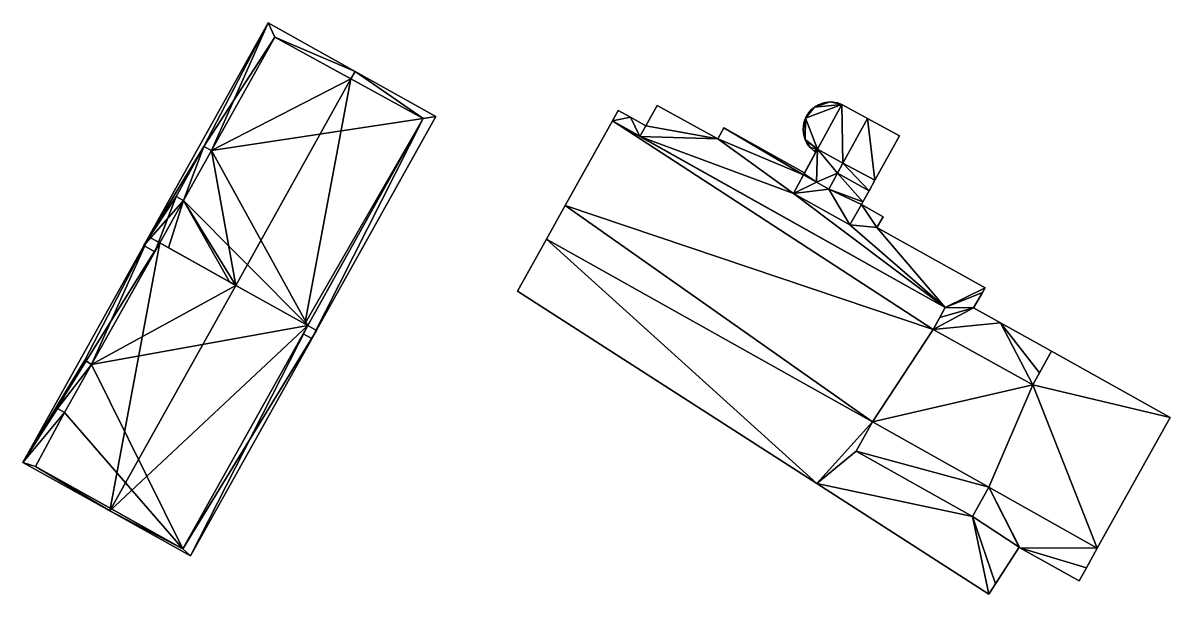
# Model space of a CAD drawing. Extents: x 2679264 to 2679716, y 1246766 to 1247183.
# Drawn here: x 2679529.2 to 2679597.6, y 1246785.1 to 1246819.2 of the extents above; entities that cross this region are included whole.
import ezdxf

# ---------------------------------------------------------------- set-up
doc = ezdxf.new("R2010")
doc.units = 0

msp = doc.modelspace()

# ---------------------------------------------------------------- linework, layer by layer
for points in [[(2679543.84, 1246819.19, 465.541), (2679539.99, 1246811.81, 465.677), (2679536.42, 1246805.9, 465.541)], [(2679543.84, 1246819.19, 465.541), (2679536.42, 1246805.9, 465.541), (2679539.99, 1246811.81, 465.677)], [(2679543.84, 1246819.19, 465.541), (2679544.24, 1246818.34, 465.986), (2679539.99, 1246811.81, 465.677)], [(2679540.46, 1246811.57, 465.984), (2679543.84, 1246819.19, 465.541), (2679539.99, 1246811.81, 465.677)], [(2679544.24, 1246818.34, 465.986), (2679543.84, 1246819.19, 465.541), (2679540.46, 1246811.57, 465.984)], [(2679543.84, 1246819.19, 465.541), (2679549.02, 1246816.29, 469.01), (2679544.24, 1246818.34, 465.986)], [(2679549.02, 1246816.29, 469.01), (2679543.84, 1246819.19, 465.541), (2679544.24, 1246818.34, 465.986)], [(2679544.24, 1246818.34, 465.986), (2679540.46, 1246811.57, 465.984), (2679539.99, 1246811.81, 465.677)], [(2679544.24, 1246818.34, 465.986), (2679548.77, 1246815.85, 469.01), (2679540.46, 1246811.57, 465.984)], [(2679544.24, 1246818.34, 465.986), (2679540.46, 1246811.57, 465.984), (2679544.24, 1246818.34, 452.289)], [(2679544.24, 1246818.34, 452.289), (2679540.46, 1246811.57, 465.984), (2679540.46, 1246811.57, 452.289)], [(2679553.09, 1246813.48, 452.289), (2679544.24, 1246818.34, 452.289), (2679540.46, 1246811.57, 452.289)], [(2679549.02, 1246816.29, 469.01), (2679548.77, 1246815.85, 469.01), (2679544.24, 1246818.34, 465.986)], [(2679548.77, 1246815.85, 469.01), (2679549.02, 1246816.29, 469.01), (2679544.24, 1246818.34, 465.986)], [(2679553.09, 1246813.48, 465.916), (2679548.77, 1246815.85, 469.01), (2679544.24, 1246818.34, 452.289)], [(2679553.09, 1246813.48, 452.289), (2679553.09, 1246813.48, 465.916), (2679544.24, 1246818.34, 452.289)], [(2679548.77, 1246815.85, 469.01), (2679544.24, 1246818.34, 465.986), (2679544.24, 1246818.34, 452.289)], [(2679553.09, 1246813.48, 465.916), (2679548.77, 1246815.85, 469.01), (2679549.02, 1246816.29, 469.01)], [(2679553.09, 1246813.48, 465.916), (2679549.02, 1246816.29, 469.01), (2679548.77, 1246815.85, 469.01)], [(2679553.09, 1246813.48, 465.916), (2679549.02, 1246816.29, 469.01), (2679553.84, 1246813.61, 465.541)], [(2679553.84, 1246813.61, 465.541), (2679549.02, 1246816.29, 469.01), (2679553.09, 1246813.48, 465.916)], [(2679541.9, 1246803.53, 469.01), (2679540.46, 1246811.57, 465.984), (2679548.77, 1246815.85, 469.01)], [(2679541.9, 1246803.53, 469.01), (2679548.77, 1246815.85, 469.01), (2679546.03, 1246801.23, 466.036)], [(2679553.09, 1246813.48, 465.916), (2679546.03, 1246801.23, 466.036), (2679548.77, 1246815.85, 469.01)], [(2679567.04, 1246814.27, 468.74), (2679570.66, 1246812.28, 468.74), (2679566.37, 1246813.05, 468.74)], [(2679567.04, 1246814.27, 468.74), (2679566.37, 1246813.05, 468.74), (2679566.37, 1246813.05, 452.126)], [(2679567.04, 1246814.27, 452.126), (2679567.04, 1246814.27, 468.74), (2679566.37, 1246813.05, 452.126)], [(2679567.04, 1246814.27, 452.126), (2679566.37, 1246813.05, 452.126), (2679570.66, 1246812.28, 452.126)], [(2679570.66, 1246812.28, 468.74), (2679567.04, 1246814.27, 468.74), (2679570.66, 1246812.28, 452.126)], [(2679567.04, 1246814.27, 468.74), (2679567.04, 1246814.27, 452.126), (2679570.66, 1246812.28, 452.126)], [(2679575.89, 1246813.5, 469.012), (2679576.43, 1246814.16, 469.012), (2679578.07, 1246814.33, 469.012)], [(2679576.61, 1246811.65, 469.012), (2679575.89, 1246813.5, 469.012), (2679578.07, 1246814.33, 469.012)], [(2679578.07, 1246814.33, 452.126), (2679576.43, 1246814.16, 452.126), (2679575.89, 1246813.5, 452.126)], [(2679578.07, 1246814.33, 452.126), (2679575.89, 1246813.5, 452.126), (2679576.61, 1246811.65, 452.126)], [(2679576.11, 1246813.87, 469.012), (2679576.43, 1246814.16, 469.012), (2679575.89, 1246813.5, 469.012)], [(2679576.43, 1246814.16, 452.126), (2679576.11, 1246813.87, 452.126), (2679575.89, 1246813.5, 452.126)], [(2679576.21, 1246813.98, 469.012), (2679576.43, 1246814.16, 469.012), (2679576.11, 1246813.87, 469.012)], [(2679576.43, 1246814.16, 452.126), (2679576.21, 1246813.98, 452.126), (2679576.11, 1246813.87, 452.126)], [(2679576.43, 1246814.16, 469.012), (2679576.21, 1246813.98, 469.012), (2679576.21, 1246813.98, 452.126)], [(2679576.43, 1246814.16, 452.126), (2679576.43, 1246814.16, 469.012), (2679576.21, 1246813.98, 452.126)], [(2679577, 1246814.43, 469.012), (2679577.37, 1246814.48, 469.012), (2679576.43, 1246814.16, 469.012)], [(2679576.43, 1246814.16, 469.012), (2679577.37, 1246814.48, 469.012), (2679578.07, 1246814.33, 469.012)], [(2679578.07, 1246814.33, 452.126), (2679577.37, 1246814.48, 452.126), (2679576.43, 1246814.16, 452.126)], [(2679577.37, 1246814.48, 452.126), (2679577, 1246814.43, 452.126), (2679576.43, 1246814.16, 452.126)], [(2679576.68, 1246814.31, 469.012), (2679577, 1246814.43, 469.012), (2679576.43, 1246814.16, 469.012)], [(2679577, 1246814.43, 452.126), (2679576.68, 1246814.31, 452.126), (2679576.43, 1246814.16, 452.126)], [(2679576.68, 1246814.31, 469.012), (2679576.43, 1246814.16, 469.012), (2679576.43, 1246814.16, 452.126)], [(2679576.68, 1246814.31, 452.126), (2679576.68, 1246814.31, 469.012), (2679576.43, 1246814.16, 452.126)], [(2679578.13, 1246810.83, 469.012), (2679576.61, 1246811.65, 469.012), (2679578.07, 1246814.33, 469.012)], [(2679578.13, 1246810.83, 452.126), (2679578.07, 1246814.33, 452.126), (2679576.61, 1246811.65, 452.126)], [(2679576.94, 1246814.41, 469.012), (2679577, 1246814.43, 469.012), (2679576.68, 1246814.31, 469.012)], [(2679577, 1246814.43, 452.126), (2679576.94, 1246814.41, 452.126), (2679576.68, 1246814.31, 452.126)], [(2679576.94, 1246814.41, 469.012), (2679576.68, 1246814.31, 469.012), (2679576.68, 1246814.31, 452.126)], [(2679576.94, 1246814.41, 452.126), (2679576.94, 1246814.41, 469.012), (2679576.68, 1246814.31, 452.126)], [(2679577, 1246814.43, 469.012), (2679576.94, 1246814.41, 469.012), (2679576.94, 1246814.41, 452.126)], [(2679577, 1246814.43, 452.126), (2679577, 1246814.43, 469.012), (2679576.94, 1246814.41, 452.126)], [(2679577.09, 1246814.45, 469.012), (2679577.37, 1246814.48, 469.012), (2679577, 1246814.43, 469.012)], [(2679577.37, 1246814.48, 452.126), (2679577.09, 1246814.45, 452.126), (2679577, 1246814.43, 452.126)], [(2679577.09, 1246814.45, 469.012), (2679577, 1246814.43, 469.012), (2679577, 1246814.43, 452.126)], [(2679577.09, 1246814.45, 452.126), (2679577.09, 1246814.45, 469.012), (2679577, 1246814.43, 452.126)], [(2679577.37, 1246814.48, 469.012), (2679577.09, 1246814.45, 469.012), (2679577.09, 1246814.45, 452.126)], [(2679577.37, 1246814.48, 452.126), (2679577.37, 1246814.48, 469.012), (2679577.09, 1246814.45, 452.126)], [(2679577.37, 1246814.48, 469.012), (2679577.52, 1246814.47, 469.012), (2679577.8, 1246814.43, 469.012)], [(2679578.07, 1246814.33, 469.012), (2679577.37, 1246814.48, 469.012), (2679577.8, 1246814.43, 469.012)], [(2679577.52, 1246814.47, 469.012), (2679577.37, 1246814.48, 469.012), (2679577.37, 1246814.48, 452.126)], [(2679577.52, 1246814.47, 452.126), (2679577.52, 1246814.47, 469.012), (2679577.37, 1246814.48, 452.126)], [(2679578.07, 1246814.33, 452.126), (2679577.8, 1246814.43, 452.126), (2679577.37, 1246814.48, 452.126)], [(2679577.8, 1246814.43, 452.126), (2679577.52, 1246814.47, 452.126), (2679577.37, 1246814.48, 452.126)], [(2679577.8, 1246814.43, 469.012), (2679577.52, 1246814.47, 469.012), (2679577.52, 1246814.47, 452.126)], [(2679577.8, 1246814.43, 452.126), (2679577.8, 1246814.43, 469.012), (2679577.52, 1246814.47, 452.126)], [(2679578.07, 1246814.33, 469.012), (2679577.8, 1246814.43, 469.012), (2679577.8, 1246814.43, 452.126)], [(2679578.07, 1246814.33, 452.126), (2679578.07, 1246814.33, 469.012), (2679577.8, 1246814.43, 452.126)], [(2679579.59, 1246813.49, 469.012), (2679578.13, 1246810.83, 469.012), (2679578.07, 1246814.33, 469.012)], [(2679579.59, 1246813.49, 469.012), (2679578.07, 1246814.33, 469.012), (2679578.07, 1246814.33, 452.126)], [(2679579.59, 1246813.49, 452.126), (2679579.59, 1246813.49, 469.012), (2679578.07, 1246814.33, 452.126)], [(2679578.13, 1246810.83, 452.126), (2679579.59, 1246813.49, 452.126), (2679578.07, 1246814.33, 452.126)], [(2679553.09, 1246813.48, 452.289), (2679540.46, 1246811.57, 452.289), (2679546.19, 1246801.14, 452.289)], [(2679546.44, 1246800.36, 465.541), (2679545.92, 1246800.64, 465.917), (2679553.09, 1246813.48, 465.916)], [(2679545.92, 1246800.64, 465.917), (2679546.44, 1246800.36, 465.541), (2679553.09, 1246813.48, 465.916)], [(2679546.03, 1246801.23, 466.036), (2679553.09, 1246813.48, 465.916), (2679546.19, 1246801.14, 465.917)], [(2679546.19, 1246801.14, 452.289), (2679546.19, 1246801.14, 465.917), (2679553.09, 1246813.48, 465.916)], [(2679553.09, 1246813.48, 452.289), (2679546.19, 1246801.14, 452.289), (2679553.09, 1246813.48, 465.916)], [(2679546.44, 1246800.36, 465.541), (2679553.09, 1246813.48, 465.916), (2679553.84, 1246813.61, 465.541)], [(2679546.44, 1246800.36, 465.541), (2679553.84, 1246813.61, 465.541), (2679553.09, 1246813.48, 465.916)], [(2679561.56, 1246808.29, 471.598), (2679564.37, 1246813.35, 471.598), (2679583.51, 1246800.89, 471.598)], [(2679564.37, 1246813.35, 471.598), (2679561.56, 1246808.29, 471.598), (2679561.56, 1246808.29, 452.126)], [(2679564.37, 1246813.35, 452.126), (2679564.37, 1246813.35, 471.598), (2679561.56, 1246808.29, 452.126)], [(2679583.51, 1246800.89, 452.126), (2679564.37, 1246813.35, 452.126), (2679561.56, 1246808.29, 452.126)], [(2679564.72, 1246813.97, 468.74), (2679565.45, 1246813.57, 468.74), (2679564.37, 1246813.35, 468.74)], [(2679564.72, 1246813.97, 468.74), (2679564.37, 1246813.35, 468.74), (2679564.37, 1246813.35, 452.126)], [(2679564.72, 1246813.97, 452.126), (2679564.72, 1246813.97, 468.74), (2679564.37, 1246813.35, 452.126)], [(2679565.45, 1246813.57, 452.126), (2679564.72, 1246813.97, 452.126), (2679564.37, 1246813.35, 452.126)], [(2679564.37, 1246813.35, 468.74), (2679565.45, 1246813.57, 468.74), (2679566.02, 1246812.42, 468.74)], [(2679565.45, 1246813.57, 452.126), (2679564.37, 1246813.35, 452.126), (2679566.02, 1246812.42, 452.126)], [(2679564.37, 1246813.35, 471.598), (2679584.24, 1246802.2, 471.598), (2679583.51, 1246800.89, 471.598)], [(2679584.24, 1246802.2, 468.739), (2679584.24, 1246802.2, 471.598), (2679564.37, 1246813.35, 471.598)], [(2679564.37, 1246813.35, 468.74), (2679584.24, 1246802.2, 468.739), (2679564.37, 1246813.35, 471.598)], [(2679583.51, 1246800.89, 452.126), (2679584.24, 1246802.2, 452.126), (2679564.37, 1246813.35, 452.126)], [(2679565.45, 1246813.57, 468.74), (2679564.72, 1246813.97, 468.74), (2679564.72, 1246813.97, 452.126)], [(2679565.45, 1246813.57, 452.126), (2679565.45, 1246813.57, 468.74), (2679564.72, 1246813.97, 452.126)], [(2679565.45, 1246813.57, 468.74), (2679566.37, 1246813.05, 468.74), (2679566.02, 1246812.42, 468.74)], [(2679566.37, 1246813.05, 468.74), (2679565.45, 1246813.57, 468.74), (2679565.45, 1246813.57, 452.126)], [(2679566.37, 1246813.05, 452.126), (2679566.37, 1246813.05, 468.74), (2679565.45, 1246813.57, 452.126)], [(2679566.37, 1246813.05, 452.126), (2679565.45, 1246813.57, 452.126), (2679566.02, 1246812.42, 452.126)], [(2679575.79, 1246813.17, 469.012), (2679575.89, 1246813.5, 469.012), (2679575.75, 1246812.79, 469.012)], [(2679575.75, 1246812.79, 469.012), (2679575.89, 1246813.5, 469.012), (2679575.87, 1246812.23, 469.012)], [(2679575.89, 1246813.5, 452.126), (2679575.79, 1246813.17, 452.126), (2679575.75, 1246812.79, 452.126)], [(2679575.89, 1246813.5, 452.126), (2679575.75, 1246812.79, 452.126), (2679575.87, 1246812.23, 452.126)], [(2679575.8, 1246813.22, 469.012), (2679575.89, 1246813.5, 469.012), (2679575.79, 1246813.17, 469.012)], [(2679575.89, 1246813.5, 452.126), (2679575.8, 1246813.22, 452.126), (2679575.79, 1246813.17, 452.126)], [(2679575.89, 1246813.5, 469.012), (2679575.8, 1246813.22, 469.012), (2679575.8, 1246813.22, 452.126)], [(2679575.89, 1246813.5, 452.126), (2679575.89, 1246813.5, 469.012), (2679575.8, 1246813.22, 452.126)], [(2679575.87, 1246812.23, 469.012), (2679575.89, 1246813.5, 469.012), (2679576.61, 1246811.65, 469.012)], [(2679575.89, 1246813.5, 452.126), (2679575.87, 1246812.23, 452.126), (2679576.61, 1246811.65, 452.126)], [(2679575.95, 1246813.63, 469.012), (2679576.11, 1246813.87, 469.012), (2679575.89, 1246813.5, 469.012)], [(2679576.11, 1246813.87, 452.126), (2679575.95, 1246813.63, 452.126), (2679575.89, 1246813.5, 452.126)], [(2679575.95, 1246813.63, 469.012), (2679575.89, 1246813.5, 469.012), (2679575.89, 1246813.5, 452.126)], [(2679575.95, 1246813.63, 452.126), (2679575.95, 1246813.63, 469.012), (2679575.89, 1246813.5, 452.126)], [(2679576.11, 1246813.87, 469.012), (2679575.95, 1246813.63, 469.012), (2679575.95, 1246813.63, 452.126)], [(2679576.11, 1246813.87, 452.126), (2679576.11, 1246813.87, 469.012), (2679575.95, 1246813.63, 452.126)], [(2679576.21, 1246813.98, 469.012), (2679576.11, 1246813.87, 469.012), (2679576.11, 1246813.87, 452.126)], [(2679576.21, 1246813.98, 452.126), (2679576.21, 1246813.98, 469.012), (2679576.11, 1246813.87, 452.126)], [(2679578.13, 1246810.83, 469.012), (2679579.59, 1246813.49, 469.012), (2679580.03, 1246809.8, 469.012)], [(2679579.59, 1246813.49, 452.126), (2679578.13, 1246810.83, 452.126), (2679580.03, 1246809.8, 452.126)], [(2679579.59, 1246813.49, 469.012), (2679581.5, 1246812.45, 469.012), (2679580.03, 1246809.8, 469.012)], [(2679581.5, 1246812.45, 469.012), (2679579.59, 1246813.49, 469.012), (2679581.5, 1246812.45, 452.126)], [(2679579.59, 1246813.49, 469.012), (2679579.59, 1246813.49, 452.126), (2679581.5, 1246812.45, 452.126)], [(2679579.59, 1246813.49, 452.126), (2679580.03, 1246809.8, 452.126), (2679581.5, 1246812.45, 452.126)], [(2679566.37, 1246813.05, 468.74), (2679570.66, 1246812.28, 468.74), (2679566.02, 1246812.42, 468.74)], [(2679566.37, 1246813.05, 452.126), (2679566.02, 1246812.42, 452.126), (2679570.66, 1246812.28, 452.126)], [(2679571.02, 1246812.94, 468.74), (2679575.78, 1246810.13, 468.74), (2679570.66, 1246812.28, 468.74)], [(2679571.02, 1246812.94, 468.74), (2679570.66, 1246812.28, 468.74), (2679570.66, 1246812.28, 452.126)], [(2679571.02, 1246812.94, 452.126), (2679571.02, 1246812.94, 468.74), (2679570.66, 1246812.28, 452.126)], [(2679575.78, 1246810.13, 452.126), (2679571.02, 1246812.94, 452.126), (2679570.66, 1246812.28, 452.126)], [(2679575.84, 1246810.24, 468.74), (2679575.78, 1246810.13, 468.74), (2679571.02, 1246812.94, 468.74)], [(2679575.84, 1246810.24, 468.74), (2679571.02, 1246812.94, 468.74), (2679571.02, 1246812.94, 452.126)], [(2679575.84, 1246810.24, 452.126), (2679575.84, 1246810.24, 468.74), (2679571.02, 1246812.94, 452.126)], [(2679575.78, 1246810.13, 452.126), (2679575.84, 1246810.24, 452.126), (2679571.02, 1246812.94, 452.126)], [(2679575.77, 1246813.08, 469.012), (2679575.79, 1246813.17, 469.012), (2679575.75, 1246812.79, 469.012)], [(2679575.79, 1246813.17, 452.126), (2679575.77, 1246813.08, 452.126), (2679575.75, 1246812.79, 452.126)], [(2679575.77, 1246813.08, 469.012), (2679575.75, 1246812.79, 469.012), (2679575.75, 1246812.79, 452.126)], [(2679575.77, 1246813.08, 452.126), (2679575.77, 1246813.08, 469.012), (2679575.75, 1246812.79, 452.126)], [(2679575.79, 1246812.51, 469.012), (2679575.75, 1246812.79, 469.012), (2679575.87, 1246812.23, 469.012)], [(2679575.75, 1246812.79, 469.012), (2679575.79, 1246812.51, 469.012), (2679575.79, 1246812.51, 452.126)], [(2679575.75, 1246812.79, 452.126), (2679575.75, 1246812.79, 469.012), (2679575.79, 1246812.51, 452.126)], [(2679575.75, 1246812.79, 452.126), (2679575.79, 1246812.51, 452.126), (2679575.87, 1246812.23, 452.126)], [(2679575.79, 1246813.17, 469.012), (2679575.77, 1246813.08, 469.012), (2679575.77, 1246813.08, 452.126)], [(2679575.79, 1246813.17, 452.126), (2679575.79, 1246813.17, 469.012), (2679575.77, 1246813.08, 452.126)], [(2679575.8, 1246813.22, 469.012), (2679575.79, 1246813.17, 469.012), (2679575.79, 1246813.17, 452.126)], [(2679575.8, 1246813.22, 452.126), (2679575.8, 1246813.22, 469.012), (2679575.79, 1246813.17, 452.126)], [(2679570.66, 1246812.28, 468.74), (2679575.18, 1246809.01, 468.74), (2679566.02, 1246812.42, 468.74)], [(2679566.02, 1246812.42, 468.74), (2679575.18, 1246809.01, 468.74), (2679584.24, 1246802.2, 468.739)], [(2679566.02, 1246812.42, 452.126), (2679584.24, 1246802.2, 452.126), (2679575.18, 1246809.01, 452.126)], [(2679566.02, 1246812.42, 452.126), (2679575.18, 1246809.01, 452.126), (2679570.66, 1246812.28, 452.126)], [(2679575.78, 1246810.13, 468.74), (2679575.18, 1246809.01, 468.74), (2679570.66, 1246812.28, 468.74)], [(2679575.18, 1246809.01, 452.126), (2679575.78, 1246810.13, 452.126), (2679570.66, 1246812.28, 452.126)], [(2679575.79, 1246812.51, 469.012), (2679575.87, 1246812.23, 469.012), (2679575.87, 1246812.23, 452.126)], [(2679575.79, 1246812.51, 452.126), (2679575.79, 1246812.51, 469.012), (2679575.87, 1246812.23, 452.126)], [(2679575.89, 1246812.19, 469.012), (2679575.87, 1246812.23, 469.012), (2679576.61, 1246811.65, 469.012)], [(2679575.87, 1246812.23, 469.012), (2679575.89, 1246812.19, 469.012), (2679575.89, 1246812.19, 452.126)], [(2679575.87, 1246812.23, 452.126), (2679575.87, 1246812.23, 469.012), (2679575.89, 1246812.19, 452.126)], [(2679575.87, 1246812.23, 452.126), (2679575.89, 1246812.19, 452.126), (2679576.61, 1246811.65, 452.126)], [(2679575.93, 1246812.1, 469.012), (2679575.89, 1246812.19, 469.012), (2679576, 1246811.98, 469.012)], [(2679576, 1246811.98, 469.012), (2679575.89, 1246812.19, 469.012), (2679576.18, 1246811.75, 469.012)], [(2679576.18, 1246811.75, 469.012), (2679575.89, 1246812.19, 469.012), (2679576.61, 1246811.65, 469.012)], [(2679575.89, 1246812.19, 469.012), (2679575.93, 1246812.1, 469.012), (2679575.93, 1246812.1, 452.126)], [(2679575.89, 1246812.19, 452.126), (2679575.89, 1246812.19, 469.012), (2679575.93, 1246812.1, 452.126)], [(2679575.89, 1246812.19, 452.126), (2679575.93, 1246812.1, 452.126), (2679576, 1246811.98, 452.126)], [(2679575.89, 1246812.19, 452.126), (2679576, 1246811.98, 452.126), (2679576.18, 1246811.75, 452.126)], [(2679575.89, 1246812.19, 452.126), (2679576.18, 1246811.75, 452.126), (2679576.61, 1246811.65, 452.126)], [(2679575.93, 1246812.1, 469.012), (2679576, 1246811.98, 469.012), (2679576, 1246811.98, 452.126)], [(2679575.93, 1246812.1, 452.126), (2679575.93, 1246812.1, 469.012), (2679576, 1246811.98, 452.126)], [(2679576, 1246811.98, 469.012), (2679576.18, 1246811.75, 469.012), (2679576.18, 1246811.75, 452.126)], [(2679576, 1246811.98, 452.126), (2679576, 1246811.98, 469.012), (2679576.18, 1246811.75, 452.126)], [(2679580.03, 1246809.8, 469.012), (2679581.5, 1246812.45, 469.012), (2679581.5, 1246812.45, 452.126)], [(2679580.03, 1246809.8, 452.126), (2679580.03, 1246809.8, 469.012), (2679581.5, 1246812.45, 452.126)], [(2679539.99, 1246811.81, 465.677), (2679538.35, 1246808.84, 465.687), (2679536.42, 1246805.9, 465.541)], [(2679539.99, 1246811.81, 465.677), (2679536.42, 1246805.9, 465.541), (2679538.35, 1246808.84, 465.687)], [(2679538.35, 1246808.84, 465.687), (2679539.99, 1246811.81, 465.677), (2679538.79, 1246808.6, 465.981)], [(2679539.99, 1246811.81, 465.677), (2679538.35, 1246808.84, 465.687), (2679538.35, 1246808.84, 452.289)], [(2679539.99, 1246811.81, 452.289), (2679539.99, 1246811.81, 465.677), (2679538.35, 1246808.84, 452.289)], [(2679539.99, 1246811.81, 452.289), (2679538.35, 1246808.84, 452.289), (2679538.79, 1246808.6, 452.289)], [(2679540.46, 1246811.57, 465.984), (2679538.79, 1246808.6, 465.981), (2679539.99, 1246811.81, 465.677)], [(2679540.46, 1246811.57, 452.289), (2679539.99, 1246811.81, 452.289), (2679538.79, 1246808.6, 452.289)], [(2679538.79, 1246808.6, 465.981), (2679540.46, 1246811.57, 465.984), (2679541.9, 1246803.53, 469.01)], [(2679540.46, 1246811.57, 452.289), (2679538.79, 1246808.6, 452.289), (2679546.19, 1246801.14, 452.289)], [(2679540.46, 1246811.57, 465.984), (2679539.99, 1246811.81, 465.677), (2679540.46, 1246811.57, 452.289)], [(2679540.46, 1246811.57, 452.289), (2679539.99, 1246811.81, 465.677), (2679539.99, 1246811.81, 452.289)], [(2679575.81, 1246810.19, 471.053), (2679576.61, 1246811.65, 471.053), (2679576.56, 1246809.69, 471.053)], [(2679576.5, 1246811.46, 469.012), (2679576.61, 1246811.65, 471.053), (2679575.81, 1246810.19, 471.053)], [(2679576.61, 1246811.65, 452.126), (2679575.81, 1246810.19, 452.126), (2679576.56, 1246809.69, 452.126)], [(2679575.84, 1246810.24, 468.74), (2679576.5, 1246811.46, 469.012), (2679575.81, 1246810.19, 471.053)], [(2679575.84, 1246810.24, 468.74), (2679576.5, 1246811.46, 452.126), (2679576.5, 1246811.46, 469.012)], [(2679575.84, 1246810.24, 468.74), (2679575.84, 1246810.24, 452.126), (2679576.5, 1246811.46, 452.126)], [(2679576.39, 1246811.55, 469.012), (2679576.18, 1246811.75, 469.012), (2679576.61, 1246811.65, 469.012)], [(2679576.18, 1246811.75, 469.012), (2679576.39, 1246811.55, 469.012), (2679576.39, 1246811.55, 452.126)], [(2679576.18, 1246811.75, 452.126), (2679576.18, 1246811.75, 469.012), (2679576.39, 1246811.55, 452.126)], [(2679576.18, 1246811.75, 452.126), (2679576.39, 1246811.55, 452.126), (2679576.61, 1246811.65, 452.126)], [(2679576.44, 1246811.51, 469.012), (2679576.39, 1246811.55, 469.012), (2679576.61, 1246811.65, 469.012)], [(2679576.39, 1246811.55, 452.126), (2679576.44, 1246811.51, 452.126), (2679576.61, 1246811.65, 452.126)], [(2679576.39, 1246811.55, 469.012), (2679576.44, 1246811.51, 469.012), (2679576.44, 1246811.51, 452.126)], [(2679576.39, 1246811.55, 452.126), (2679576.39, 1246811.55, 469.012), (2679576.44, 1246811.51, 452.126)], [(2679576.5, 1246811.46, 469.012), (2679576.44, 1246811.51, 469.012), (2679576.61, 1246811.65, 469.012)], [(2679576.44, 1246811.51, 452.126), (2679576.5, 1246811.46, 452.126), (2679576.61, 1246811.65, 452.126)], [(2679576.44, 1246811.51, 469.012), (2679576.5, 1246811.46, 469.012), (2679576.5, 1246811.46, 452.126)], [(2679576.44, 1246811.51, 452.126), (2679576.44, 1246811.51, 469.012), (2679576.5, 1246811.46, 452.126)], [(2679576.5, 1246811.46, 469.012), (2679576.61, 1246811.65, 469.012), (2679576.61, 1246811.65, 471.053)], [(2679576.56, 1246809.69, 471.053), (2679576.61, 1246811.65, 471.053), (2679577.8, 1246810.22, 471.053)], [(2679576.61, 1246811.65, 452.126), (2679576.56, 1246809.69, 452.126), (2679577.8, 1246810.22, 452.126)], [(2679577.8, 1246810.22, 471.053), (2679576.61, 1246811.65, 471.053), (2679578.13, 1246810.83, 471.053)], [(2679578.13, 1246810.83, 469.012), (2679578.13, 1246810.83, 471.053), (2679576.61, 1246811.65, 471.053)], [(2679576.61, 1246811.65, 469.012), (2679578.13, 1246810.83, 469.012), (2679576.61, 1246811.65, 471.053)], [(2679578.13, 1246810.83, 452.126), (2679576.61, 1246811.65, 452.126), (2679577.8, 1246810.22, 452.126)], [(2679577.8, 1246810.22, 471.053), (2679578.13, 1246810.83, 471.053), (2679579.69, 1246809.18, 471.053)], [(2679579.69, 1246809.18, 452.126), (2679578.13, 1246810.83, 452.126), (2679577.8, 1246810.22, 452.126)], [(2679578.13, 1246810.83, 471.053), (2679580.03, 1246809.8, 471.053), (2679579.69, 1246809.18, 471.053)], [(2679580.03, 1246809.8, 469.012), (2679580.03, 1246809.8, 471.053), (2679578.13, 1246810.83, 471.053)], [(2679578.13, 1246810.83, 469.012), (2679580.03, 1246809.8, 469.012), (2679578.13, 1246810.83, 471.053)], [(2679579.69, 1246809.18, 452.126), (2679580.03, 1246809.8, 452.126), (2679578.13, 1246810.83, 452.126)], [(2679575.78, 1246810.13, 471.053), (2679576.56, 1246809.69, 471.053), (2679575.18, 1246809.01, 471.053)], [(2679575.78, 1246810.13, 468.74), (2679575.78, 1246810.13, 471.053), (2679575.18, 1246809.01, 471.053)], [(2679575.18, 1246809.01, 468.74), (2679575.78, 1246810.13, 468.74), (2679575.18, 1246809.01, 471.053)], [(2679576.56, 1246809.69, 452.126), (2679575.78, 1246810.13, 452.126), (2679575.18, 1246809.01, 452.126)], [(2679575.78, 1246810.13, 471.053), (2679575.81, 1246810.19, 471.053), (2679576.56, 1246809.69, 471.053)], [(2679575.81, 1246810.19, 468.74), (2679575.81, 1246810.19, 471.053), (2679575.78, 1246810.13, 471.053)], [(2679575.78, 1246810.13, 468.74), (2679575.81, 1246810.19, 468.74), (2679575.78, 1246810.13, 471.053)], [(2679575.81, 1246810.19, 452.126), (2679575.78, 1246810.13, 452.126), (2679576.56, 1246809.69, 452.126)], [(2679575.84, 1246810.24, 468.74), (2679575.81, 1246810.19, 471.053), (2679575.81, 1246810.19, 468.74)], [(2679577.28, 1246809.28, 471.053), (2679576.56, 1246809.69, 471.053), (2679577.8, 1246810.22, 471.053)], [(2679576.56, 1246809.69, 452.126), (2679577.28, 1246809.28, 452.126), (2679577.8, 1246810.22, 452.126)], [(2679577.28, 1246809.28, 471.053), (2679577.8, 1246810.22, 471.053), (2679579.32, 1246808.52, 471.053)], [(2679579.32, 1246808.52, 452.126), (2679577.8, 1246810.22, 452.126), (2679577.28, 1246809.28, 452.126)], [(2679579.32, 1246808.52, 471.053), (2679577.8, 1246810.22, 471.053), (2679579.69, 1246809.18, 471.053)], [(2679579.32, 1246808.52, 452.126), (2679579.69, 1246809.18, 452.126), (2679577.8, 1246810.22, 452.126)], [(2679576.56, 1246809.69, 471.053), (2679577.28, 1246809.28, 471.053), (2679575.18, 1246809.01, 471.053)], [(2679577.28, 1246809.28, 452.126), (2679576.56, 1246809.69, 452.126), (2679575.18, 1246809.01, 452.126)], [(2679575.18, 1246809.01, 471.053), (2679577.28, 1246809.28, 471.053), (2679578.55, 1246807.14, 471.053)], [(2679577.28, 1246809.28, 452.126), (2679575.18, 1246809.01, 452.126), (2679578.55, 1246807.14, 452.126)], [(2679578.55, 1246807.14, 471.053), (2679577.28, 1246809.28, 471.053), (2679579.23, 1246808.36, 471.053)], [(2679579.23, 1246808.36, 471.053), (2679577.28, 1246809.28, 471.053), (2679579.32, 1246808.52, 471.053)], [(2679579.23, 1246808.36, 452.126), (2679579.32, 1246808.52, 452.126), (2679577.28, 1246809.28, 452.126)], [(2679579.23, 1246808.36, 452.126), (2679577.28, 1246809.28, 452.126), (2679578.55, 1246807.14, 452.126)], [(2679579.69, 1246809.18, 471.053), (2679580.03, 1246809.8, 471.053), (2679580.03, 1246809.8, 452.126)], [(2679579.69, 1246809.18, 452.126), (2679579.69, 1246809.18, 471.053), (2679580.03, 1246809.8, 452.126)], [(2679538.35, 1246808.84, 465.687), (2679537.07, 1246805.54, 465.977), (2679536.42, 1246805.9, 465.541)], [(2679538.35, 1246808.84, 465.687), (2679536.42, 1246805.9, 465.541), (2679538.79, 1246808.6, 465.981)], [(2679536.42, 1246805.9, 465.541), (2679537.07, 1246805.54, 465.977), (2679538.79, 1246808.6, 465.981)], [(2679538.35, 1246808.84, 465.687), (2679538.79, 1246808.6, 465.981), (2679537.07, 1246805.54, 465.977)], [(2679538.79, 1246808.6, 465.981), (2679537.89, 1246805.77, 466.327), (2679537.37, 1246806.06, 465.978)], [(2679538.79, 1246808.6, 452.289), (2679538.79, 1246808.6, 465.981), (2679537.37, 1246806.06, 465.978)], [(2679537.37, 1246806.06, 452.289), (2679538.79, 1246808.6, 452.289), (2679537.37, 1246806.06, 465.978)], [(2679538.79, 1246808.6, 452.289), (2679537.37, 1246806.06, 452.289), (2679546.19, 1246801.14, 452.289)], [(2679537.89, 1246805.77, 466.327), (2679538.79, 1246808.6, 465.981), (2679541.52, 1246803.75, 468.754)], [(2679538.35, 1246808.84, 465.687), (2679538.79, 1246808.6, 465.981), (2679538.79, 1246808.6, 452.289)], [(2679538.35, 1246808.84, 452.289), (2679538.35, 1246808.84, 465.687), (2679538.79, 1246808.6, 452.289)], [(2679538.79, 1246808.6, 465.981), (2679541.9, 1246803.53, 469.01), (2679541.52, 1246803.75, 468.754)], [(2679575.18, 1246809.01, 468.74), (2679578.55, 1246807.14, 468.74), (2679584.24, 1246802.2, 468.739)], [(2679584.24, 1246802.2, 452.126), (2679578.55, 1246807.14, 452.126), (2679575.18, 1246809.01, 452.126)], [(2679575.18, 1246809.01, 468.74), (2679575.18, 1246809.01, 471.053), (2679578.55, 1246807.14, 471.053)], [(2679578.55, 1246807.14, 468.74), (2679575.18, 1246809.01, 468.74), (2679578.55, 1246807.14, 471.053)], [(2679579.32, 1246808.52, 471.053), (2679579.69, 1246809.18, 471.053), (2679579.69, 1246809.18, 452.126)], [(2679579.32, 1246808.52, 452.126), (2679579.32, 1246808.52, 471.053), (2679579.69, 1246809.18, 452.126)], [(2679560.44, 1246806.29, 471.598), (2679561.56, 1246808.29, 471.598), (2679579.89, 1246795.38, 471.598)], [(2679561.56, 1246808.29, 471.598), (2679560.44, 1246806.29, 471.598), (2679560.44, 1246806.29, 452.126)], [(2679561.56, 1246808.29, 452.126), (2679561.56, 1246808.29, 471.598), (2679560.44, 1246806.29, 452.126)], [(2679561.56, 1246808.29, 452.126), (2679560.44, 1246806.29, 452.126), (2679579.89, 1246795.38, 452.126)], [(2679579.89, 1246795.38, 471.598), (2679561.56, 1246808.29, 471.598), (2679583.51, 1246800.89, 471.598)], [(2679583.51, 1246800.89, 452.126), (2679561.56, 1246808.29, 452.126), (2679579.89, 1246795.38, 452.126)], [(2679579.23, 1246808.36, 468.74), (2679580.16, 1246806.98, 468.74), (2679578.55, 1246807.14, 468.74)], [(2679580.16, 1246806.98, 452.126), (2679579.23, 1246808.36, 452.126), (2679578.55, 1246807.14, 452.126)], [(2679578.55, 1246807.14, 468.74), (2679578.55, 1246807.14, 471.053), (2679579.23, 1246808.36, 471.053)], [(2679579.23, 1246808.36, 468.74), (2679578.55, 1246807.14, 468.74), (2679579.23, 1246808.36, 471.053)], [(2679579.23, 1246808.36, 471.053), (2679579.32, 1246808.52, 471.053), (2679579.32, 1246808.52, 452.126)], [(2679579.23, 1246808.36, 452.126), (2679579.23, 1246808.36, 471.053), (2679579.32, 1246808.52, 452.126)], [(2679580.53, 1246807.62, 468.74), (2679580.16, 1246806.98, 468.74), (2679579.23, 1246808.36, 468.74)], [(2679580.53, 1246807.62, 468.74), (2679579.23, 1246808.36, 468.74), (2679579.23, 1246808.36, 452.126)], [(2679580.53, 1246807.62, 452.126), (2679580.53, 1246807.62, 468.74), (2679579.23, 1246808.36, 452.126)], [(2679580.16, 1246806.98, 452.126), (2679580.53, 1246807.62, 452.126), (2679579.23, 1246808.36, 452.126)], [(2679580.16, 1246806.98, 468.74), (2679580.53, 1246807.62, 468.74), (2679580.53, 1246807.62, 452.126)], [(2679580.16, 1246806.98, 452.126), (2679580.16, 1246806.98, 468.74), (2679580.53, 1246807.62, 452.126)], [(2679578.55, 1246807.14, 468.74), (2679580.16, 1246806.98, 468.74), (2679584.24, 1246802.2, 468.739)], [(2679584.24, 1246802.2, 452.126), (2679580.16, 1246806.98, 452.126), (2679578.55, 1246807.14, 452.126)], [(2679580.16, 1246806.98, 468.74), (2679586.62, 1246803.39, 468.739), (2679584.24, 1246802.2, 468.739)], [(2679586.62, 1246803.39, 468.739), (2679580.16, 1246806.98, 468.74), (2679580.16, 1246806.98, 452.126)], [(2679586.62, 1246803.39, 452.126), (2679586.62, 1246803.39, 468.739), (2679580.16, 1246806.98, 452.126)], [(2679584.24, 1246802.2, 452.126), (2679586.62, 1246803.39, 452.126), (2679580.16, 1246806.98, 452.126)], [(2679537.37, 1246806.06, 468.156), (2679529.2, 1246792.97, 467.719), (2679536.71, 1246806.43, 467.719)], [(2679536.71, 1246806.43, 467.719), (2679529.2, 1246792.97, 467.719), (2679532.89, 1246799.07, 467.863)], [(2679534.38, 1246790.07, 471.189), (2679529.2, 1246792.97, 467.719), (2679537.37, 1246806.06, 468.156)], [(2679533.3, 1246798.81, 468.148), (2679536.71, 1246806.43, 467.719), (2679532.89, 1246799.07, 467.863)], [(2679537.37, 1246806.06, 468.156), (2679536.71, 1246806.43, 467.719), (2679533.3, 1246798.81, 468.148)], [(2679537.07, 1246805.54, 465.977), (2679537.37, 1246806.06, 468.156), (2679533.3, 1246798.81, 468.148)], [(2679541.9, 1246803.53, 452.289), (2679537.37, 1246806.06, 452.289), (2679533.3, 1246798.81, 452.289)], [(2679541.9, 1246803.53, 471.189), (2679534.38, 1246790.07, 471.189), (2679537.37, 1246806.06, 468.156)], [(2679537.07, 1246805.54, 465.977), (2679537.37, 1246806.06, 465.978), (2679537.37, 1246806.06, 468.156)], [(2679537.07, 1246805.54, 465.977), (2679537.37, 1246806.06, 452.289), (2679537.37, 1246806.06, 465.978)], [(2679537.07, 1246805.54, 465.977), (2679537.07, 1246805.54, 452.289), (2679537.37, 1246806.06, 452.289)], [(2679541.52, 1246803.75, 468.754), (2679541.9, 1246803.53, 471.189), (2679537.37, 1246806.06, 468.156)], [(2679541.52, 1246803.75, 468.754), (2679537.37, 1246806.06, 468.156), (2679537.89, 1246805.77, 466.327)], [(2679537.37, 1246806.06, 465.978), (2679537.89, 1246805.77, 466.327), (2679537.37, 1246806.06, 468.156)], [(2679558.72, 1246803.19, 469.012), (2679560.44, 1246806.29, 469.012), (2679576.57, 1246791.71, 469.012)], [(2679560.44, 1246806.29, 469.012), (2679558.72, 1246803.19, 469.012), (2679558.72, 1246803.19, 452.126)], [(2679560.44, 1246806.29, 452.126), (2679560.44, 1246806.29, 469.012), (2679558.72, 1246803.19, 452.126)], [(2679560.44, 1246806.29, 452.126), (2679558.72, 1246803.19, 452.126), (2679576.57, 1246791.71, 452.126)], [(2679560.44, 1246806.29, 469.012), (2679579.89, 1246795.38, 469.012), (2679576.57, 1246791.71, 469.012)], [(2679579.89, 1246795.38, 452.126), (2679560.44, 1246806.29, 452.126), (2679576.57, 1246791.71, 452.126)], [(2679560.44, 1246806.29, 469.012), (2679560.44, 1246806.29, 471.598), (2679579.89, 1246795.38, 471.598)], [(2679579.89, 1246795.38, 469.012), (2679560.44, 1246806.29, 469.012), (2679579.89, 1246795.38, 471.598)], [(2679533.3, 1246798.81, 452.289), (2679537.07, 1246805.54, 465.977), (2679533.3, 1246798.81, 468.148)], [(2679533.3, 1246798.81, 452.289), (2679537.07, 1246805.54, 452.289), (2679537.07, 1246805.54, 465.977)], [(2679541.9, 1246803.53, 471.189), (2679541.52, 1246803.75, 468.754), (2679541.9, 1246803.53, 469.01)], [(2679546.19, 1246801.14, 452.289), (2679541.9, 1246803.53, 452.289), (2679533.3, 1246798.81, 452.289)], [(2679546.19, 1246801.14, 468.094), (2679534.38, 1246790.07, 471.189), (2679541.9, 1246803.53, 471.189)], [(2679546.19, 1246801.14, 468.094), (2679541.9, 1246803.53, 469.01), (2679545.7, 1246801.41, 466.273)], [(2679541.9, 1246803.53, 469.01), (2679546.19, 1246801.14, 468.094), (2679541.9, 1246803.53, 471.189)], [(2679558.72, 1246803.19, 469.012), (2679576.57, 1246791.71, 469.012), (2679576.57, 1246791.71, 452.126)], [(2679558.72, 1246803.19, 452.126), (2679558.72, 1246803.19, 469.012), (2679576.57, 1246791.71, 452.126)], [(2679586.62, 1246803.39, 468.739), (2679586.46, 1246803.11, 468.739), (2679584.24, 1246802.2, 468.739)], [(2679584.24, 1246802.2, 452.126), (2679586.46, 1246803.11, 452.126), (2679586.62, 1246803.39, 452.126)], [(2679586.46, 1246803.11, 468.739), (2679585.93, 1246802.18, 468.739), (2679584.24, 1246802.2, 468.739)], [(2679584.24, 1246802.2, 452.126), (2679585.93, 1246802.18, 452.126), (2679586.46, 1246803.11, 452.126)], [(2679585.93, 1246802.18, 468.739), (2679586.46, 1246803.11, 468.739), (2679586.46, 1246803.11, 452.126)], [(2679585.93, 1246802.18, 452.126), (2679585.93, 1246802.18, 468.739), (2679586.46, 1246803.11, 452.126)], [(2679586.46, 1246803.11, 468.739), (2679586.62, 1246803.39, 468.739), (2679586.62, 1246803.39, 452.126)], [(2679586.46, 1246803.11, 452.126), (2679586.46, 1246803.11, 468.739), (2679586.62, 1246803.39, 452.126)], [(2679583.51, 1246800.89, 468.739), (2679583.51, 1246800.89, 471.598), (2679584.24, 1246802.2, 471.598)], [(2679584.24, 1246802.2, 468.739), (2679583.51, 1246800.89, 468.739), (2679584.24, 1246802.2, 471.598)], [(2679585.93, 1246802.18, 468.739), (2679587.53, 1246801.29, 468.739), (2679583.51, 1246800.89, 468.739)], [(2679583.92, 1246801.62, 468.739), (2679585.93, 1246802.18, 468.739), (2679583.51, 1246800.89, 468.739)], [(2679583.92, 1246801.62, 452.126), (2679583.51, 1246800.89, 452.126), (2679585.93, 1246802.18, 452.126)], [(2679583.51, 1246800.89, 452.126), (2679587.53, 1246801.29, 452.126), (2679585.93, 1246802.18, 452.126)], [(2679584.24, 1246802.2, 468.739), (2679585.93, 1246802.18, 468.739), (2679583.92, 1246801.62, 468.739)], [(2679584.24, 1246802.2, 452.126), (2679583.92, 1246801.62, 452.126), (2679585.93, 1246802.18, 452.126)], [(2679587.53, 1246801.29, 468.739), (2679585.93, 1246802.18, 468.739), (2679585.93, 1246802.18, 452.126)], [(2679587.53, 1246801.29, 452.126), (2679587.53, 1246801.29, 468.739), (2679585.93, 1246802.18, 452.126)], [(2679546.19, 1246801.14, 452.289), (2679533.3, 1246798.81, 452.289), (2679538.75, 1246787.81, 452.289)], [(2679539.19, 1246787.39, 467.719), (2679534.38, 1246790.07, 471.189), (2679546.19, 1246801.14, 468.094)], [(2679546.71, 1246800.84, 467.719), (2679546.19, 1246801.14, 468.094), (2679538.75, 1246787.81, 468.095)], [(2679545.92, 1246800.64, 465.917), (2679538.75, 1246787.81, 468.095), (2679546.19, 1246801.14, 468.094)], [(2679546.71, 1246800.84, 467.719), (2679539.19, 1246787.39, 467.719), (2679546.19, 1246801.14, 468.094)], [(2679546.19, 1246801.14, 465.917), (2679546.19, 1246801.14, 468.094), (2679545.7, 1246801.41, 466.273)], [(2679546.19, 1246801.14, 465.917), (2679545.92, 1246800.64, 465.917), (2679546.19, 1246801.14, 468.094)], [(2679545.92, 1246800.64, 452.289), (2679546.19, 1246801.14, 465.917), (2679546.19, 1246801.14, 452.289)], [(2679545.92, 1246800.64, 452.289), (2679545.92, 1246800.64, 465.917), (2679546.19, 1246801.14, 465.917)], [(2679587.53, 1246801.29, 468.739), (2679589.46, 1246797.59, 468.739), (2679583.51, 1246800.89, 468.739)], [(2679583.51, 1246800.89, 452.126), (2679589.46, 1246797.59, 452.126), (2679587.53, 1246801.29, 452.126)], [(2679589.86, 1246798.32, 468.739), (2679589.46, 1246797.59, 468.739), (2679587.53, 1246801.29, 468.739)], [(2679590.58, 1246799.61, 468.739), (2679589.86, 1246798.32, 468.739), (2679587.53, 1246801.29, 468.739)], [(2679590.58, 1246799.61, 468.739), (2679587.53, 1246801.29, 468.739), (2679587.53, 1246801.29, 452.126)], [(2679590.58, 1246799.61, 452.126), (2679590.58, 1246799.61, 468.739), (2679587.53, 1246801.29, 452.126)], [(2679589.46, 1246797.59, 452.126), (2679589.86, 1246798.32, 452.126), (2679587.53, 1246801.29, 452.126)], [(2679589.86, 1246798.32, 452.126), (2679590.58, 1246799.61, 452.126), (2679587.53, 1246801.29, 452.126)], [(2679539.19, 1246787.39, 467.719), (2679546.71, 1246800.84, 467.719), (2679538.75, 1246787.81, 468.095)], [(2679545.92, 1246800.64, 465.917), (2679538.75, 1246787.81, 452.289), (2679538.75, 1246787.81, 468.095)], [(2679545.92, 1246800.64, 465.917), (2679545.92, 1246800.64, 452.289), (2679538.75, 1246787.81, 452.289)], [(2679589.46, 1246797.59, 471.598), (2679579.89, 1246795.38, 471.598), (2679583.51, 1246800.89, 471.598)], [(2679589.46, 1246797.59, 452.126), (2679583.51, 1246800.89, 452.126), (2679579.89, 1246795.38, 452.126)], [(2679589.46, 1246797.59, 468.739), (2679589.46, 1246797.59, 471.598), (2679583.51, 1246800.89, 471.598)], [(2679583.51, 1246800.89, 468.739), (2679589.46, 1246797.59, 468.739), (2679583.51, 1246800.89, 471.598)], [(2679532.89, 1246799.07, 467.863), (2679529.2, 1246792.97, 467.719), (2679531.26, 1246796.19, 467.852)], [(2679532.89, 1246799.07, 467.863), (2679531.26, 1246796.19, 467.852), (2679532.89, 1246799.07, 452.289)], [(2679532.89, 1246799.07, 452.289), (2679531.26, 1246796.19, 467.852), (2679531.26, 1246796.19, 452.289)], [(2679533.3, 1246798.81, 452.289), (2679532.89, 1246799.07, 452.289), (2679531.26, 1246796.19, 452.289)], [(2679533.3, 1246798.81, 468.148), (2679532.89, 1246799.07, 467.863), (2679533.3, 1246798.81, 452.289)], [(2679533.3, 1246798.81, 452.289), (2679532.89, 1246799.07, 467.863), (2679532.89, 1246799.07, 452.289)], [(2679590.58, 1246799.61, 471.598), (2679597.65, 1246795.64, 471.598), (2679589.46, 1246797.59, 471.598)], [(2679590.58, 1246799.61, 468.739), (2679590.58, 1246799.61, 471.598), (2679589.46, 1246797.59, 471.598)], [(2679589.46, 1246797.59, 468.739), (2679590.58, 1246799.61, 468.739), (2679589.46, 1246797.59, 471.598)], [(2679597.65, 1246795.64, 452.126), (2679590.58, 1246799.61, 452.126), (2679589.46, 1246797.59, 452.126)], [(2679597.65, 1246795.64, 471.598), (2679590.58, 1246799.61, 471.598), (2679590.58, 1246799.61, 452.126)], [(2679597.65, 1246795.64, 452.126), (2679597.65, 1246795.64, 471.598), (2679590.58, 1246799.61, 452.126)], [(2679533.3, 1246798.81, 452.289), (2679531.26, 1246796.19, 452.289), (2679531.68, 1246795.95, 452.289)], [(2679533.3, 1246798.81, 452.289), (2679531.68, 1246795.95, 452.289), (2679538.75, 1246787.81, 452.289)], [(2679586.84, 1246791.48, 471.598), (2679579.89, 1246795.38, 471.598), (2679589.46, 1246797.59, 471.598)], [(2679589.46, 1246797.59, 452.126), (2679579.89, 1246795.38, 452.126), (2679586.84, 1246791.48, 452.126)], [(2679593.31, 1246787.84, 471.598), (2679586.84, 1246791.48, 471.598), (2679589.46, 1246797.59, 471.598)], [(2679589.46, 1246797.59, 452.126), (2679586.84, 1246791.48, 452.126), (2679593.31, 1246787.84, 452.126)], [(2679597.65, 1246795.64, 471.598), (2679593.31, 1246787.84, 471.598), (2679589.46, 1246797.59, 471.598)], [(2679597.65, 1246795.64, 452.126), (2679589.46, 1246797.59, 452.126), (2679593.31, 1246787.84, 452.126)], [(2679531.26, 1246796.19, 467.852), (2679529.2, 1246792.97, 467.719), (2679531.68, 1246795.95, 468.138)], [(2679531.68, 1246795.95, 468.138), (2679529.2, 1246792.97, 467.719), (2679529.94, 1246792.73, 468.168)], [(2679531.68, 1246795.95, 468.138), (2679529.94, 1246792.73, 468.168), (2679529.94, 1246792.73, 452.289)], [(2679531.68, 1246795.95, 452.289), (2679531.68, 1246795.95, 468.138), (2679529.94, 1246792.73, 452.289)], [(2679531.68, 1246795.95, 452.289), (2679529.94, 1246792.73, 452.289), (2679538.75, 1246787.81, 452.289)], [(2679531.26, 1246796.19, 467.852), (2679531.68, 1246795.95, 468.138), (2679531.68, 1246795.95, 452.289)], [(2679531.26, 1246796.19, 452.289), (2679531.26, 1246796.19, 467.852), (2679531.68, 1246795.95, 452.289)], [(2679593.31, 1246787.84, 471.598), (2679597.65, 1246795.64, 471.598), (2679593.31, 1246787.84, 452.126)], [(2679597.65, 1246795.64, 471.598), (2679597.65, 1246795.64, 452.126), (2679593.31, 1246787.84, 452.126)], [(2679579.89, 1246795.38, 469.012), (2679578.91, 1246793.63, 469.012), (2679576.57, 1246791.71, 469.012)], [(2679578.91, 1246793.63, 452.126), (2679579.89, 1246795.38, 452.126), (2679576.57, 1246791.71, 452.126)], [(2679578.91, 1246793.63, 471.598), (2679579.89, 1246795.38, 471.598), (2679586.84, 1246791.48, 471.598)], [(2679579.89, 1246795.38, 469.012), (2679579.89, 1246795.38, 471.598), (2679578.91, 1246793.63, 471.598)], [(2679578.91, 1246793.63, 469.012), (2679579.89, 1246795.38, 469.012), (2679578.91, 1246793.63, 471.598)], [(2679579.89, 1246795.38, 452.126), (2679578.91, 1246793.63, 452.126), (2679586.84, 1246791.48, 452.126)], [(2679578.91, 1246793.63, 469.012), (2679585.86, 1246789.73, 469.012), (2679576.57, 1246791.71, 469.012)], [(2679585.86, 1246789.73, 452.126), (2679578.91, 1246793.63, 452.126), (2679576.57, 1246791.71, 452.126)], [(2679585.86, 1246789.73, 471.598), (2679578.91, 1246793.63, 471.598), (2679586.84, 1246791.48, 471.598)], [(2679578.91, 1246793.63, 469.012), (2679578.91, 1246793.63, 471.598), (2679585.86, 1246789.73, 471.598)], [(2679585.86, 1246789.73, 469.012), (2679578.91, 1246793.63, 469.012), (2679585.86, 1246789.73, 471.598)], [(2679578.91, 1246793.63, 452.126), (2679585.86, 1246789.73, 452.126), (2679586.84, 1246791.48, 452.126)], [(2679529.2, 1246792.97, 467.719), (2679534.38, 1246790.07, 471.189), (2679529.94, 1246792.73, 468.168)], [(2679529.94, 1246792.73, 468.168), (2679534.38, 1246790.07, 471.189), (2679534.45, 1246790.21, 471.189)], [(2679529.94, 1246792.73, 468.168), (2679534.45, 1246790.21, 471.189), (2679529.94, 1246792.73, 452.289)], [(2679534.45, 1246790.21, 471.189), (2679538.75, 1246787.81, 468.095), (2679529.94, 1246792.73, 452.289)], [(2679529.94, 1246792.73, 452.289), (2679538.75, 1246787.81, 468.095), (2679538.75, 1246787.81, 452.289)], [(2679576.57, 1246791.71, 469.012), (2679585.86, 1246789.73, 469.012), (2679586.84, 1246785.11, 469.012)], [(2679576.57, 1246791.71, 469.012), (2679586.84, 1246785.11, 469.012), (2679586.84, 1246785.11, 452.126)], [(2679576.57, 1246791.71, 452.126), (2679576.57, 1246791.71, 469.012), (2679586.84, 1246785.11, 452.126)], [(2679585.86, 1246789.73, 452.126), (2679576.57, 1246791.71, 452.126), (2679586.84, 1246785.11, 452.126)], [(2679585.86, 1246789.73, 469.012), (2679586.84, 1246791.48, 469.012), (2679588.64, 1246787.9, 469.012)], [(2679586.84, 1246791.48, 452.126), (2679585.86, 1246789.73, 452.126), (2679588.64, 1246787.9, 452.126)], [(2679585.86, 1246789.73, 469.012), (2679585.86, 1246789.73, 471.598), (2679586.84, 1246791.48, 471.598)], [(2679586.84, 1246791.48, 469.012), (2679585.86, 1246789.73, 469.012), (2679586.84, 1246791.48, 471.598)], [(2679586.84, 1246791.48, 469.012), (2679593.31, 1246787.84, 469.012), (2679588.69, 1246787.86, 469.012)], [(2679588.64, 1246787.9, 469.012), (2679586.84, 1246791.48, 469.012), (2679588.69, 1246787.86, 469.012)], [(2679593.31, 1246787.84, 452.126), (2679586.84, 1246791.48, 452.126), (2679588.69, 1246787.86, 452.126)], [(2679586.84, 1246791.48, 452.126), (2679588.64, 1246787.9, 452.126), (2679588.69, 1246787.86, 452.126)], [(2679586.84, 1246791.48, 469.012), (2679586.84, 1246791.48, 471.598), (2679593.31, 1246787.84, 471.598)], [(2679593.31, 1246787.84, 469.012), (2679586.84, 1246791.48, 469.012), (2679593.31, 1246787.84, 471.598)], [(2679534.45, 1246790.21, 471.189), (2679534.38, 1246790.07, 471.189), (2679538.75, 1246787.81, 468.095)], [(2679534.38, 1246790.07, 471.189), (2679539.19, 1246787.39, 467.719), (2679538.75, 1246787.81, 468.095)], [(2679586.84, 1246785.11, 469.012), (2679585.86, 1246789.73, 469.012), (2679587.24, 1246785.73, 469.012)], [(2679587.24, 1246785.73, 469.012), (2679585.86, 1246789.73, 469.012), (2679588.64, 1246787.9, 469.012)], [(2679585.86, 1246789.73, 452.126), (2679586.84, 1246785.11, 452.126), (2679587.24, 1246785.73, 452.126)], [(2679585.86, 1246789.73, 452.126), (2679587.24, 1246785.73, 452.126), (2679588.64, 1246787.9, 452.126)], [(2679587.24, 1246785.73, 469.012), (2679588.64, 1246787.9, 469.012), (2679588.64, 1246787.9, 452.126)], [(2679587.24, 1246785.73, 452.126), (2679587.24, 1246785.73, 469.012), (2679588.64, 1246787.9, 452.126)], [(2679588.64, 1246787.9, 469.012), (2679588.69, 1246787.86, 469.012), (2679588.69, 1246787.86, 452.126)], [(2679588.64, 1246787.9, 452.126), (2679588.64, 1246787.9, 469.012), (2679588.69, 1246787.86, 452.126)], [(2679592.66, 1246786.68, 469.012), (2679592.22, 1246785.89, 469.012), (2679588.69, 1246787.86, 469.012)], [(2679593.31, 1246787.84, 469.012), (2679592.66, 1246786.68, 469.012), (2679588.69, 1246787.86, 469.012)], [(2679588.69, 1246787.86, 469.012), (2679592.22, 1246785.89, 469.012), (2679588.69, 1246787.86, 452.126)], [(2679592.22, 1246785.89, 469.012), (2679592.22, 1246785.89, 452.126), (2679588.69, 1246787.86, 452.126)], [(2679592.22, 1246785.89, 452.126), (2679592.66, 1246786.68, 452.126), (2679588.69, 1246787.86, 452.126)], [(2679592.66, 1246786.68, 452.126), (2679593.31, 1246787.84, 452.126), (2679588.69, 1246787.86, 452.126)], [(2679592.66, 1246786.68, 469.012), (2679593.31, 1246787.84, 469.012), (2679593.31, 1246787.84, 452.126)], [(2679592.66, 1246786.68, 452.126), (2679592.66, 1246786.68, 469.012), (2679593.31, 1246787.84, 452.126)], [(2679592.22, 1246785.89, 469.012), (2679592.66, 1246786.68, 469.012), (2679592.66, 1246786.68, 452.126)], [(2679592.22, 1246785.89, 452.126), (2679592.22, 1246785.89, 469.012), (2679592.66, 1246786.68, 452.126)], [(2679586.84, 1246785.11, 469.012), (2679587.24, 1246785.73, 469.012), (2679587.24, 1246785.73, 452.126)], [(2679586.84, 1246785.11, 452.126), (2679586.84, 1246785.11, 469.012), (2679587.24, 1246785.73, 452.126)]]:
    msp.add_3dface(points)

doc.saveas('drawing.dxf')
